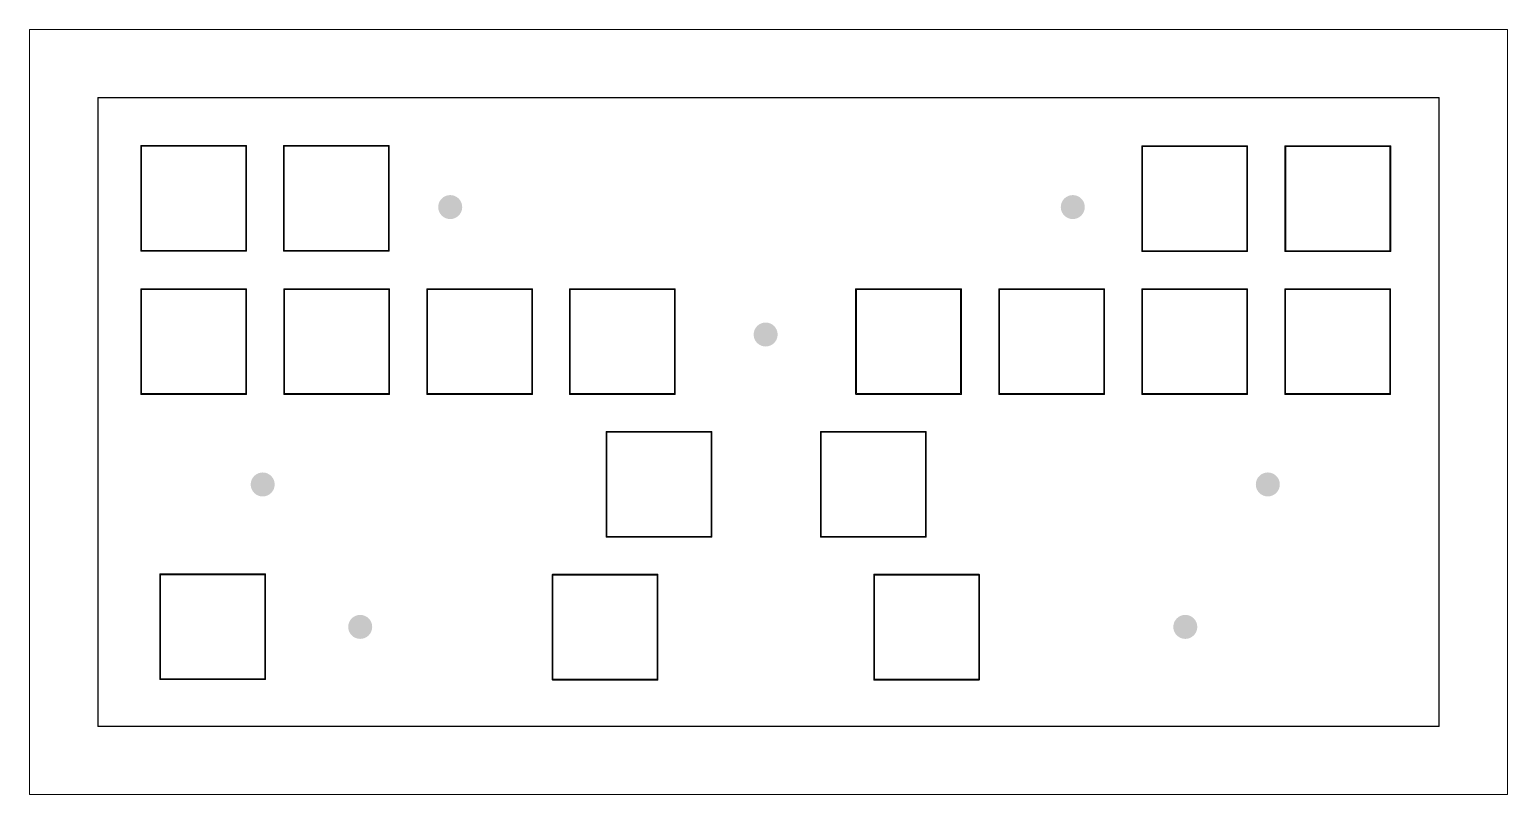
# Paper-space layout 'Layout1' of a CAD drawing. Header units: millimetres. Extents: x 0 to 197, y 0 to 102.
# The model-space entities are those that its viewports show. They can reach past a viewport. Long polylines and large blocks are cut down to what shows.
import ezdxf

# ---------------------------------------------------------------- set-up
doc = ezdxf.new("R2010")
doc.units = ezdxf.units.MM
doc.layers.add('Edge.Cuts', color=7, linetype='Continuous')

msp = doc.modelspace()

# ---------------------------------------------------------------- hatches: boundary and pattern name
at = {"layer": 'Edge.Cuts', "true_color": 0xebebeb, "transparency": 33554687}
h = msp.add_hatch(color=7, dxfattribs=at)
edge = h.paths.add_edge_path(flags=0)
edge.add_spline(control_points=[(56.0808, 79.9508), (56.963864, 79.9508), (57.6808, 79.233864), (57.6808, 78.3508), (57.6808, 77.467736), (56.963864, 76.7508), (56.0808, 76.7508), (55.197736, 76.7508), (54.4808, 77.467736), (54.4808, 78.3508), (54.4808, 79.233864), (55.197736, 79.9508), (56.0808, 79.9508)], knot_values=[0, 0, 0, 0, 1, 1, 1, 2, 2, 2, 3, 3, 3, 4, 4, 4, 4], degree=3, periodic=1)
h = msp.add_hatch(color=7, dxfattribs=at)
edge = h.paths.add_edge_path(flags=0)
edge.add_spline(control_points=[(139.0808, 79.9508), (139.963864, 79.9508), (140.6808, 79.233864), (140.6808, 78.3508), (140.6808, 77.467736), (139.963864, 76.7508), (139.0808, 76.7508), (138.197736, 76.7508), (137.4808, 77.467736), (137.4808, 78.3508), (137.4808, 79.233864), (138.197736, 79.9508), (139.0808, 79.9508)], knot_values=[0, 0, 0, 0, 1, 1, 1, 2, 2, 2, 3, 3, 3, 4, 4, 4, 4], degree=3, periodic=1)
h = msp.add_hatch(color=7, dxfattribs=at)
edge = h.paths.add_edge_path(flags=0)
edge.add_spline(control_points=[(98.1332, 62.9508), (99.016264, 62.9508), (99.7332, 62.233864), (99.7332, 61.3508), (99.7332, 60.467736), (99.016264, 59.7508), (98.1332, 59.7508), (97.250136, 59.7508), (96.5332, 60.467736), (96.5332, 61.3508), (96.5332, 62.233864), (97.250136, 62.9508), (98.1332, 62.9508)], knot_values=[0, 0, 0, 0, 1, 1, 1, 2, 2, 2, 3, 3, 3, 4, 4, 4, 4], degree=3, periodic=1)
h = msp.add_hatch(color=7, dxfattribs=at)
edge = h.paths.add_edge_path(flags=0)
edge.add_spline(control_points=[(31.0808, 42.9508), (31.963864, 42.9508), (32.6808, 42.233864), (32.6808, 41.3508), (32.6808, 40.467736), (31.963864, 39.7508), (31.0808, 39.7508), (30.197736, 39.7508), (29.4808, 40.467736), (29.4808, 41.3508), (29.4808, 42.233864), (30.197736, 42.9508), (31.0808, 42.9508)], knot_values=[0, 0, 0, 0, 1, 1, 1, 2, 2, 2, 3, 3, 3, 4, 4, 4, 4], degree=3, periodic=1)
h = msp.add_hatch(color=7, dxfattribs=at)
edge = h.paths.add_edge_path(flags=0)
edge.add_spline(control_points=[(165.0808, 42.9508), (165.963864, 42.9508), (166.6808, 42.233864), (166.6808, 41.3508), (166.6808, 40.467736), (165.963864, 39.7508), (165.0808, 39.7508), (164.197736, 39.7508), (163.4808, 40.467736), (163.4808, 41.3508), (163.4808, 42.233864), (164.197736, 42.9508), (165.0808, 42.9508)], knot_values=[0, 0, 0, 0, 1, 1, 1, 2, 2, 2, 3, 3, 3, 4, 4, 4, 4], degree=3, periodic=1)
h = msp.add_hatch(color=7, dxfattribs=at)
edge = h.paths.add_edge_path(flags=0)
edge.add_spline(control_points=[(44.0808, 23.9508), (44.963864, 23.9508), (45.6808, 23.233864), (45.6808, 22.3508), (45.6808, 21.467736), (44.963864, 20.7508), (44.0808, 20.7508), (43.197736, 20.7508), (42.4808, 21.467736), (42.4808, 22.3508), (42.4808, 23.233864), (43.197736, 23.9508), (44.0808, 23.9508)], knot_values=[0, 0, 0, 0, 1, 1, 1, 2, 2, 2, 3, 3, 3, 4, 4, 4, 4], degree=3, periodic=1)
h = msp.add_hatch(color=7, dxfattribs=at)
edge = h.paths.add_edge_path(flags=0)
edge.add_spline(control_points=[(154.0808, 23.9508), (154.963864, 23.9508), (155.6808, 23.233864), (155.6808, 22.3508), (155.6808, 21.467736), (154.963864, 20.7508), (154.0808, 20.7508), (153.197736, 20.7508), (152.4808, 21.467736), (152.4808, 22.3508), (152.4808, 23.233864), (153.197736, 23.9508), (154.0808, 23.9508)], knot_values=[0, 0, 0, 0, 1, 1, 1, 2, 2, 2, 3, 3, 3, 4, 4, 4, 4], degree=3, periodic=1)

# ---------------------------------------------------------------- linework, layer by layer
at = {"layer": 'Edge.Cuts', "color": 9, "linetype": 'Continuous', "lineweight": 5, "true_color": 0xb7b7b7}
for points in [[(9.0808, 92.9258), (9.082703, 92.935367)], [(9.0808, 9.1058), (9.0808, 92.9258)], [(9.082703, 92.935367), (9.096233, 92.948897)], [(9.096233, 92.948897), (9.1058, 92.9508)], [(9.1058, 92.9508), (187.9218, 92.9508)], [(9.1308, 92.9008), (9.1308, 9.1308)], [(187.8968, 92.9008), (9.1308, 92.9008)], [(187.8968, 9.1308), (187.8968, 92.9008)], [(187.9218, 92.9508), (187.931367, 92.948897)], [(187.931367, 92.948897), (187.944897, 92.935367)], [(187.944897, 92.935367), (187.9468, 92.9258)], [(187.9468, 92.9258), (187.9468, 9.1058)], [(14.832, 86.5146), (14.835806, 86.533734)], [(14.832, 72.5146), (14.832, 86.5146)], [(14.835806, 86.533734), (14.862866, 86.560794)], [(14.862866, 86.560794), (14.882, 86.5646)], [(14.882, 86.5646), (28.882, 86.5646)], [(14.932, 86.4646), (14.932, 72.5646)], [(28.832, 86.4646), (14.932, 86.4646)], [(28.832, 72.5646), (28.832, 86.4646)], [(28.882, 86.5646), (28.901134, 86.560794)], [(28.901134, 86.560794), (28.928194, 86.533734)], [(28.928194, 86.533734), (28.932, 86.5146)], [(28.932, 86.5146), (28.932, 72.5146)], [(33.8475, 86.5146), (33.851306, 86.533734)], [(33.8475, 72.5146), (33.8475, 86.5146)], [(33.851306, 86.533734), (33.878366, 86.560794)], [(33.878366, 86.560794), (33.8975, 86.5646)], [(33.8975, 86.5646), (47.8975, 86.5646)], [(33.9475, 86.4646), (33.9475, 72.5646)], [(47.8475, 86.4646), (33.9475, 86.4646)], [(47.8475, 72.5646), (47.8475, 86.4646)], [(47.8975, 86.5646), (47.916634, 86.560794)], [(47.916634, 86.560794), (47.943694, 86.533734)], [(47.943694, 86.533734), (47.9475, 86.5146)], [(47.9475, 86.5146), (47.9475, 72.5146)], [(148.2836, 86.4638), (148.287406, 86.482934)], [(148.2836, 72.4638), (148.2836, 86.4638)], [(148.287406, 86.482934), (148.314466, 86.509994)], [(148.314466, 86.509994), (148.3336, 86.5138)], [(148.3336, 86.5138), (162.3336, 86.5138)], [(148.3836, 86.4138), (148.3836, 72.5138)], [(162.2836, 86.4138), (148.3836, 86.4138)], [(162.2836, 72.5138), (162.2836, 86.4138)], [(162.3336, 86.5138), (162.352734, 86.509994)], [(162.352734, 86.509994), (162.379794, 86.482934)], [(162.379794, 86.482934), (162.3836, 86.4638)], [(162.3836, 86.4638), (162.3836, 72.4638)], [(167.3681, 86.4638), (167.371906, 86.482934)], [(167.3681, 72.4638), (167.3681, 86.4638)], [(167.371906, 86.482934), (167.398966, 86.509994)], [(167.398966, 86.509994), (167.4181, 86.5138)], [(167.4181, 86.5138), (181.4181, 86.5138)], [(167.4681, 86.4138), (167.4681, 72.5138)], [(181.3681, 86.4138), (167.4681, 86.4138)], [(181.3681, 72.5138), (181.3681, 86.4138)], [(181.4181, 86.5138), (181.437234, 86.509994)], [(181.437234, 86.509994), (181.464294, 86.482934)], [(181.464294, 86.482934), (181.4681, 86.4638)], [(181.4681, 86.4638), (181.4681, 72.4638)], [(14.835806, 72.495466), (14.832, 72.5146)], [(14.862866, 72.468406), (14.835806, 72.495466)], [(14.882, 72.4646), (14.862866, 72.468406)], [(28.882, 72.4646), (14.882, 72.4646)], [(14.932, 72.5646), (28.832, 72.5646)], [(28.901134, 72.468406), (28.882, 72.4646)], [(28.928194, 72.495466), (28.901134, 72.468406)], [(28.932, 72.5146), (28.928194, 72.495466)], [(33.851306, 72.495466), (33.8475, 72.5146)], [(33.878366, 72.468406), (33.851306, 72.495466)], [(33.8975, 72.4646), (33.878366, 72.468406)], [(47.8975, 72.4646), (33.8975, 72.4646)], [(33.9475, 72.5646), (47.8475, 72.5646)], [(47.916634, 72.468406), (47.8975, 72.4646)], [(47.943694, 72.495466), (47.916634, 72.468406)], [(47.9475, 72.5146), (47.943694, 72.495466)], [(148.287406, 72.444666), (148.2836, 72.4638)], [(148.314466, 72.417606), (148.287406, 72.444666)], [(148.3336, 72.4138), (148.314466, 72.417606)], [(162.3336, 72.4138), (148.3336, 72.4138)], [(148.3836, 72.5138), (162.2836, 72.5138)], [(162.352734, 72.417606), (162.3336, 72.4138)], [(162.379794, 72.444666), (162.352734, 72.417606)], [(162.3836, 72.4638), (162.379794, 72.444666)], [(167.371906, 72.444666), (167.3681, 72.4638)], [(167.398966, 72.417606), (167.371906, 72.444666)], [(167.4181, 72.4138), (167.398966, 72.417606)], [(181.4181, 72.4138), (167.4181, 72.4138)], [(167.4681, 72.5138), (181.3681, 72.5138)], [(181.437234, 72.417606), (181.4181, 72.4138)], [(181.464294, 72.444666), (181.437234, 72.417606)], [(181.4681, 72.4638), (181.464294, 72.444666)], [(14.832, 67.4138), (14.835806, 67.432934)], [(14.832, 53.4138), (14.832, 67.4138)], [(14.835806, 67.432934), (14.862866, 67.459994)], [(14.862866, 67.459994), (14.882, 67.4638)], [(14.882, 67.4638), (28.882, 67.4638)], [(14.932, 67.3638), (14.932, 53.4638)], [(28.832, 67.3638), (14.932, 67.3638)], [(28.832, 53.4638), (28.832, 67.3638)], [(28.882, 67.4638), (28.901134, 67.459994)], [(28.901134, 67.459994), (28.928194, 67.432934)], [(28.928194, 67.432934), (28.932, 67.4138)], [(28.932, 67.4138), (28.932, 53.4138)], [(33.882, 67.4138), (33.885806, 67.432934)], [(33.882, 53.4138), (33.882, 67.4138)], [(33.885806, 67.432934), (33.912866, 67.459994)], [(33.912866, 67.459994), (33.932, 67.4638)], [(33.932, 67.4638), (47.932, 67.4638)], [(33.982, 67.3638), (33.982, 53.4638)], [(47.882, 67.3638), (33.982, 67.3638)], [(47.882, 53.4638), (47.882, 67.3638)], [(47.932, 67.4638), (47.951134, 67.459994)], [(47.951134, 67.459994), (47.978194, 67.432934)], [(47.978194, 67.432934), (47.982, 67.4138)], [(47.982, 67.4138), (47.982, 53.4138)], [(52.9665, 67.4138), (52.970306, 67.432934)], [(52.9665, 53.4138), (52.9665, 67.4138)], [(52.970306, 67.432934), (52.997366, 67.459994)], [(52.997366, 67.459994), (53.0165, 67.4638)], [(53.0165, 67.4638), (67.0165, 67.4638)], [(53.0665, 67.3638), (53.0665, 53.4638)], [(66.9665, 67.3638), (53.0665, 67.3638)], [(66.9665, 53.4638), (66.9665, 67.3638)], [(67.0165, 67.4638), (67.035634, 67.459994)], [(67.035634, 67.459994), (67.062694, 67.432934)], [(67.062694, 67.432934), (67.0665, 67.4138)], [(67.0665, 67.4138), (67.0665, 53.4138)], [(71.982, 67.4138), (71.985806, 67.432934)], [(71.982, 53.4138), (71.982, 67.4138)], [(71.985806, 67.432934), (72.012866, 67.459994)], [(72.012866, 67.459994), (72.032, 67.4638)], [(72.032, 67.4638), (86.032, 67.4638)], [(72.082, 67.3638), (72.082, 53.4638)], [(85.982, 67.3638), (72.082, 67.3638)], [(85.982, 53.4638), (85.982, 67.3638)], [(86.032, 67.4638), (86.051134, 67.459994)], [(86.051134, 67.459994), (86.078194, 67.432934)], [(86.078194, 67.432934), (86.082, 67.4138)], [(86.082, 67.4138), (86.082, 53.4138)], [(110.1328, 67.4138), (110.136606, 67.432934)], [(110.1328, 53.4138), (110.1328, 67.4138)], [(110.136606, 67.432934), (110.163666, 67.459994)], [(110.163666, 67.459994), (110.1828, 67.4638)], [(110.1828, 67.4638), (124.1828, 67.4638)], [(110.2328, 67.3638), (110.2328, 53.4638)], [(124.1328, 67.3638), (110.2328, 67.3638)], [(124.1328, 53.4638), (124.1328, 67.3638)], [(124.1828, 67.4638), (124.201934, 67.459994)], [(124.201934, 67.459994), (124.228994, 67.432934)], [(124.228994, 67.432934), (124.2328, 67.4138)], [(124.2328, 67.4138), (124.2328, 53.4138)], [(129.2173, 67.4138), (129.221106, 67.432934)], [(129.2173, 53.4138), (129.2173, 67.4138)], [(129.221106, 67.432934), (129.248166, 67.459994)], [(129.248166, 67.459994), (129.2673, 67.4638)], [(129.2673, 67.4638), (143.2673, 67.4638)], [(129.3173, 67.3638), (129.3173, 53.4638)], [(143.2173, 67.3638), (129.3173, 67.3638)], [(143.2173, 53.4638), (143.2173, 67.3638)], [(143.2673, 67.4638), (143.286434, 67.459994)], [(143.286434, 67.459994), (143.313494, 67.432934)], [(143.313494, 67.432934), (143.3173, 67.4138)], [(143.3173, 67.4138), (143.3173, 53.4138)], [(148.2673, 67.4138), (148.271106, 67.432934)], [(148.2673, 53.4138), (148.2673, 67.4138)], [(148.271106, 67.432934), (148.298166, 67.459994)], [(148.298166, 67.459994), (148.3173, 67.4638)], [(148.3173, 67.4638), (162.3173, 67.4638)], [(148.3673, 67.3638), (148.3673, 53.4638)], [(162.2673, 67.3638), (148.3673, 67.3638)], [(162.2673, 53.4638), (162.2673, 67.3638)], [(162.3173, 67.4638), (162.336434, 67.459994)], [(162.336434, 67.459994), (162.363494, 67.432934)], [(162.363494, 67.432934), (162.3673, 67.4138)], [(162.3673, 67.4138), (162.3673, 53.4138)], [(167.3518, 67.4138), (167.355606, 67.432934)], [(167.3518, 53.4138), (167.3518, 67.4138)], [(167.355606, 67.432934), (167.382666, 67.459994)], [(167.382666, 67.459994), (167.4018, 67.4638)], [(167.4018, 67.4638), (181.4018, 67.4638)], [(167.4518, 67.3638), (167.4518, 53.4638)], [(181.3518, 67.3638), (167.4518, 67.3638)], [(181.3518, 53.4638), (181.3518, 67.3638)], [(181.4018, 67.4638), (181.420934, 67.459994)], [(181.420934, 67.459994), (181.447994, 67.432934)], [(181.447994, 67.432934), (181.4518, 67.4138)], [(181.4518, 67.4138), (181.4518, 53.4138)], [(14.835806, 53.394666), (14.832, 53.4138)], [(14.862866, 53.367606), (14.835806, 53.394666)], [(14.882, 53.3638), (14.862866, 53.367606)], [(28.882, 53.3638), (14.882, 53.3638)], [(14.932, 53.4638), (28.832, 53.4638)], [(28.901134, 53.367606), (28.882, 53.3638)], [(28.928194, 53.394666), (28.901134, 53.367606)], [(28.932, 53.4138), (28.928194, 53.394666)], [(33.885806, 53.394666), (33.882, 53.4138)], [(33.912866, 53.367606), (33.885806, 53.394666)], [(33.932, 53.3638), (33.912866, 53.367606)], [(47.932, 53.3638), (33.932, 53.3638)], [(33.982, 53.4638), (47.882, 53.4638)], [(47.951134, 53.367606), (47.932, 53.3638)], [(47.978194, 53.394666), (47.951134, 53.367606)], [(47.982, 53.4138), (47.978194, 53.394666)], [(52.970306, 53.394666), (52.9665, 53.4138)], [(52.997366, 53.367606), (52.970306, 53.394666)], [(53.0165, 53.3638), (52.997366, 53.367606)], [(67.0165, 53.3638), (53.0165, 53.3638)], [(53.0665, 53.4638), (66.9665, 53.4638)], [(67.035634, 53.367606), (67.0165, 53.3638)], [(67.062694, 53.394666), (67.035634, 53.367606)], [(67.0665, 53.4138), (67.062694, 53.394666)], [(71.985806, 53.394666), (71.982, 53.4138)], [(72.012866, 53.367606), (71.985806, 53.394666)], [(72.032, 53.3638), (72.012866, 53.367606)], [(86.032, 53.3638), (72.032, 53.3638)], [(72.082, 53.4638), (85.982, 53.4638)], [(86.051134, 53.367606), (86.032, 53.3638)], [(86.078194, 53.394666), (86.051134, 53.367606)], [(86.082, 53.4138), (86.078194, 53.394666)], [(110.136606, 53.394666), (110.1328, 53.4138)], [(110.163666, 53.367606), (110.136606, 53.394666)], [(110.1828, 53.3638), (110.163666, 53.367606)], [(124.1828, 53.3638), (110.1828, 53.3638)], [(110.2328, 53.4638), (124.1328, 53.4638)], [(124.201934, 53.367606), (124.1828, 53.3638)], [(124.228994, 53.394666), (124.201934, 53.367606)], [(124.2328, 53.4138), (124.228994, 53.394666)], [(129.221106, 53.394666), (129.2173, 53.4138)], [(129.248166, 53.367606), (129.221106, 53.394666)], [(129.2673, 53.3638), (129.248166, 53.367606)], [(143.2673, 53.3638), (129.2673, 53.3638)], [(129.3173, 53.4638), (143.2173, 53.4638)], [(143.286434, 53.367606), (143.2673, 53.3638)], [(143.313494, 53.394666), (143.286434, 53.367606)], [(143.3173, 53.4138), (143.313494, 53.394666)], [(148.271106, 53.394666), (148.2673, 53.4138)], [(148.298166, 53.367606), (148.271106, 53.394666)], [(148.3173, 53.3638), (148.298166, 53.367606)], [(162.3173, 53.3638), (148.3173, 53.3638)], [(148.3673, 53.4638), (162.2673, 53.4638)], [(162.336434, 53.367606), (162.3173, 53.3638)], [(162.363494, 53.394666), (162.336434, 53.367606)], [(162.3673, 53.4138), (162.363494, 53.394666)], [(167.355606, 53.394666), (167.3518, 53.4138)], [(167.382666, 53.367606), (167.355606, 53.394666)], [(167.4018, 53.3638), (167.382666, 53.367606)], [(181.4018, 53.3638), (167.4018, 53.3638)], [(167.4518, 53.4638), (181.3518, 53.4638)], [(181.420934, 53.367606), (181.4018, 53.3638)], [(181.447994, 53.394666), (181.420934, 53.367606)], [(181.4518, 53.4138), (181.447994, 53.394666)], [(76.8588, 48.3638), (76.862606, 48.382934)], [(76.8588, 34.3638), (76.8588, 48.3638)], [(76.862606, 48.382934), (76.889666, 48.409994)], [(76.889666, 48.409994), (76.9088, 48.4138)], [(76.9088, 48.4138), (90.9088, 48.4138)], [(76.9588, 48.3138), (76.9588, 34.4138)], [(90.8588, 48.3138), (76.9588, 48.3138)], [(90.8588, 34.4138), (90.8588, 48.3138)], [(90.9088, 48.4138), (90.927934, 48.409994)], [(90.927934, 48.409994), (90.954994, 48.382934)], [(90.954994, 48.382934), (90.9588, 48.3638)], [(90.9588, 48.3638), (90.9588, 34.3638)], [(105.4338, 48.3638), (105.437606, 48.382934)], [(105.4338, 34.3638), (105.4338, 48.3638)], [(105.437606, 48.382934), (105.464666, 48.409994)], [(105.464666, 48.409994), (105.4838, 48.4138)], [(105.4838, 48.4138), (119.4838, 48.4138)], [(105.5338, 48.3138), (105.5338, 34.4138)], [(119.4338, 48.3138), (105.5338, 48.3138)], [(119.4338, 34.4138), (119.4338, 48.3138)], [(119.4838, 48.4138), (119.502934, 48.409994)], [(119.502934, 48.409994), (119.529994, 48.382934)], [(119.529994, 48.382934), (119.5338, 48.3638)], [(119.5338, 48.3638), (119.5338, 34.3638)], [(76.862606, 34.344666), (76.8588, 34.3638)], [(76.889666, 34.317606), (76.862606, 34.344666)], [(76.9088, 34.3138), (76.889666, 34.317606)], [(90.9088, 34.3138), (76.9088, 34.3138)], [(76.9588, 34.4138), (90.8588, 34.4138)], [(90.927934, 34.317606), (90.9088, 34.3138)], [(90.954994, 34.344666), (90.927934, 34.317606)], [(90.9588, 34.3638), (90.954994, 34.344666)], [(105.437606, 34.344666), (105.4338, 34.3638)], [(105.464666, 34.317606), (105.437606, 34.344666)], [(105.4838, 34.3138), (105.464666, 34.317606)], [(119.4838, 34.3138), (105.4838, 34.3138)], [(105.5338, 34.4138), (119.4338, 34.4138)], [(119.502934, 34.317606), (119.4838, 34.3138)], [(119.529994, 34.344666), (119.502934, 34.317606)], [(119.5338, 34.3638), (119.529994, 34.344666)], [(17.3466, 29.3646), (17.350406, 29.383734)], [(17.3466, 15.3646), (17.3466, 29.3646)], [(17.350406, 29.383734), (17.377466, 29.410794)], [(17.377466, 29.410794), (17.3966, 29.4146)], [(17.3966, 29.4146), (31.3966, 29.4146)], [(17.4466, 29.3146), (17.4466, 15.4146)], [(31.3466, 29.3146), (17.4466, 29.3146)], [(31.3466, 15.4146), (31.3466, 29.3146)], [(31.3966, 29.4146), (31.415734, 29.410794)], [(31.415734, 29.410794), (31.442794, 29.383734)], [(31.442794, 29.383734), (31.4466, 29.3646)], [(31.4466, 29.3646), (31.4466, 15.3646)], [(69.6706, 29.3138), (69.674406, 29.332934)], [(69.6706, 15.3138), (69.6706, 29.3138)], [(69.674406, 29.332934), (69.701466, 29.359994)], [(69.701466, 29.359994), (69.7206, 29.3638)], [(69.7206, 29.3638), (83.7206, 29.3638)], [(69.7706, 29.2638), (69.7706, 15.3638)], [(83.6706, 29.2638), (69.7706, 29.2638)], [(83.6706, 15.3638), (83.6706, 29.2638)], [(83.7206, 29.3638), (83.739734, 29.359994)], [(83.739734, 29.359994), (83.766794, 29.332934)], [(83.766794, 29.332934), (83.7706, 29.3138)], [(83.7706, 29.3138), (83.7706, 15.3138)], [(112.5458, 29.3138), (112.549606, 29.332934)], [(112.5458, 15.3138), (112.5458, 29.3138)], [(112.549606, 29.332934), (112.576666, 29.359994)], [(112.576666, 29.359994), (112.5958, 29.3638)], [(112.5958, 29.3638), (126.5958, 29.3638)], [(112.6458, 29.2638), (112.6458, 15.3638)], [(126.5458, 29.2638), (112.6458, 29.2638)], [(126.5458, 15.3638), (126.5458, 29.2638)], [(126.5958, 29.3638), (126.614934, 29.359994)], [(126.614934, 29.359994), (126.641994, 29.332934)], [(126.641994, 29.332934), (126.6458, 29.3138)], [(126.6458, 29.3138), (126.6458, 15.3138)], [(17.350406, 15.345466), (17.3466, 15.3646)], [(17.377466, 15.318406), (17.350406, 15.345466)], [(17.3966, 15.3146), (17.377466, 15.318406)], [(31.3966, 15.3146), (17.3966, 15.3146)], [(17.4466, 15.4146), (31.3466, 15.4146)], [(31.415734, 15.318406), (31.3966, 15.3146)], [(31.442794, 15.345466), (31.415734, 15.318406)], [(31.4466, 15.3646), (31.442794, 15.345466)], [(69.674406, 15.294666), (69.6706, 15.3138)], [(69.701466, 15.267606), (69.674406, 15.294666)], [(69.7206, 15.2638), (69.701466, 15.267606)], [(83.7206, 15.2638), (69.7206, 15.2638)], [(69.7706, 15.3638), (83.6706, 15.3638)], [(83.739734, 15.267606), (83.7206, 15.2638)], [(83.766794, 15.294666), (83.739734, 15.267606)], [(83.7706, 15.3138), (83.766794, 15.294666)], [(112.549606, 15.294666), (112.5458, 15.3138)], [(112.576666, 15.267606), (112.549606, 15.294666)], [(112.5958, 15.2638), (112.576666, 15.267606)], [(126.5958, 15.2638), (112.5958, 15.2638)], [(112.6458, 15.3638), (126.5458, 15.3638)], [(126.614934, 15.267606), (126.5958, 15.2638)], [(126.641994, 15.294666), (126.614934, 15.267606)], [(126.6458, 15.3138), (126.641994, 15.294666)], [(9.082703, 9.096233), (9.0808, 9.1058)], [(9.096233, 9.082703), (9.082703, 9.096233)], [(9.1058, 9.0808), (9.096233, 9.082703)], [(187.9218, 9.0808), (9.1058, 9.0808)], [(9.1308, 9.1308), (187.8968, 9.1308)], [(187.931367, 9.082703), (187.9218, 9.0808)], [(187.944897, 9.096233), (187.931367, 9.082703)], [(187.9468, 9.1058), (187.944897, 9.096233)]]:
    msp.add_lwpolyline(points, dxfattribs=at)

psp = doc.layouts.get("Layout1")

# ---------------------------------------------------------------- viewports
at = {"layer": '0'}
psp.add_viewport(center=(98.5138, 51.0158), size=(197.0276, 102.0316), view_center_point=(98.5138, 51.0158), view_height=102.0316, dxfattribs=at)

doc.saveas('drawing.dxf')
